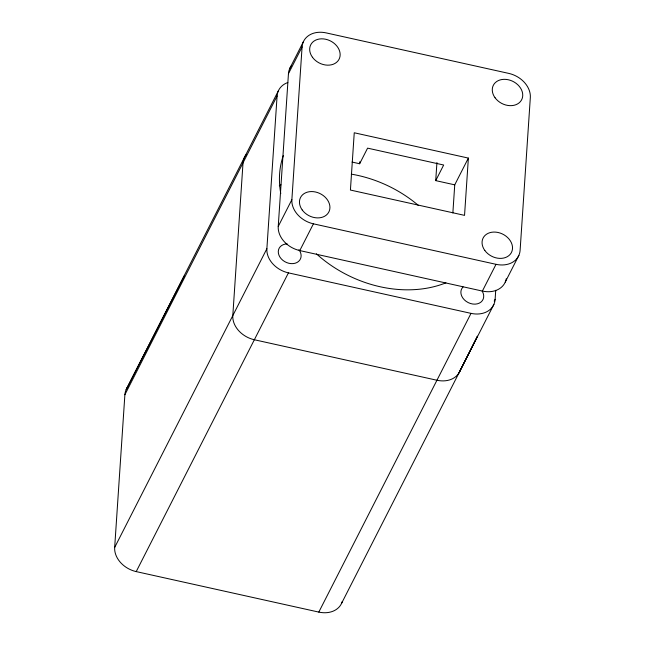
<?xml version="1.0" encoding="UTF-8"?>
<svg xmlns="http://www.w3.org/2000/svg" width="645" height="645" viewBox="0 0 645 645"><rect width="100%" height="100%" fill="white"/><g stroke="black" fill="none" stroke-linecap="round" stroke-linejoin="round"><path stroke-width="0.97" d="M342.302 601.454A23.857 18.536 27 0 1 318.815 612.097L136.216 571.599A23.857 18.536 27 0 1 114.673 547.444L124.888 394.708A23.857 18.536 27 0 1 128.024 386.508M114.673 547.444L266.877 248.712L277.092 95.984A23.857 18.536 27 0 1 287.823 82.52M506.277 278.737A23.857 18.536 27 0 1 482.379 291.072L299.788 250.574A23.857 18.536 27 0 1 278.237 226.419L288.452 73.691A23.857 18.536 27 0 1 291.588 65.484M278.237 226.419L291.871 199.668L302.086 46.932A23.857 18.536 27 0 1 326.185 32.903L508.784 73.401A23.857 18.536 27 0 1 530.327 97.556L520.112 250.292A23.857 18.536 27 0 1 496.013 264.321L482.379 291.072M352.033 162.056L359.644 163.749L359.773 161.742M468.375 158.09L464.545 215.365L350.42 190.049L354.25 132.773L468.375 158.09L454.741 184.841L435.722 180.624L436.931 162.564M452.863 212.971L454.741 184.841M494.215 301.118L495.126 299.336L495.731 290.29M459.812 371.27L477.469 336.166L458.974 372.891M126.96 388.04L278.326 90.921M289.686 68.628L303.319 41.877M124.888 394.708L277.092 95.984M288.452 73.691L302.086 46.932M136.216 571.599L288.428 272.867A23.857 18.536 27 0 1 266.877 248.712M299.788 250.574L313.414 223.823A23.857 18.536 27 0 1 291.871 199.668M359.644 163.749L367.594 148.14L443.671 165.015L435.722 180.624M318.815 612.097L471.019 313.365A23.857 18.536 27 0 0 495.126 299.336M341.681 603.123L493.893 304.392M505.253 282.099L518.878 255.347M126.122 389.653L184.567 275.391M313.414 223.823L496.013 264.321M288.428 272.867L471.019 313.365M246.156 154.655A23.857 18.536 27 0 0 243.02 162.863L232.805 315.59A23.857 18.536 27 0 0 254.348 339.746L436.947 380.244A23.857 18.536 27 0 0 460.433 369.609M298.966 249.728A11.924 9.272 27 0 1 295.104 263.249A11.924 9.272 27 0 1 278.995 255.291A11.924 9.272 27 0 1 287.178 243.907M482.202 291.169A11.924 9.272 27 0 1 479.316 303.134A11.924 9.272 27 0 1 464.319 299.812A11.924 9.272 27 0 1 463.094 286.928M445.921 282.841A111.319 86.511 27 0 1 316.397 253.832M280.777 193.581A111.319 86.511 27 0 1 283.316 155.582M279.301 185.808A111.319 86.511 27 0 1 280.93 184.833M351.275 174.134A111.319 86.511 27 0 1 418.218 205.279M312.454 57.26A15.899 12.36 27 0 0 338.746 59.824A15.899 12.36 27 0 0 323.532 38.91A15.899 12.36 27 0 0 312.454 57.26M302.239 209.996A15.899 12.36 27 0 0 328.531 212.552A15.899 12.36 27 0 0 313.309 191.646A15.899 12.36 27 0 0 302.239 209.996M484.838 250.494A15.899 12.36 27 0 0 511.122 253.05A15.899 12.36 27 0 0 495.908 232.144A15.899 12.36 27 0 0 484.838 250.494M495.054 97.758A15.899 12.36 27 0 0 521.337 100.322A15.899 12.36 27 0 0 506.123 79.408A15.899 12.36 27 0 0 495.054 97.758"/></g></svg>
